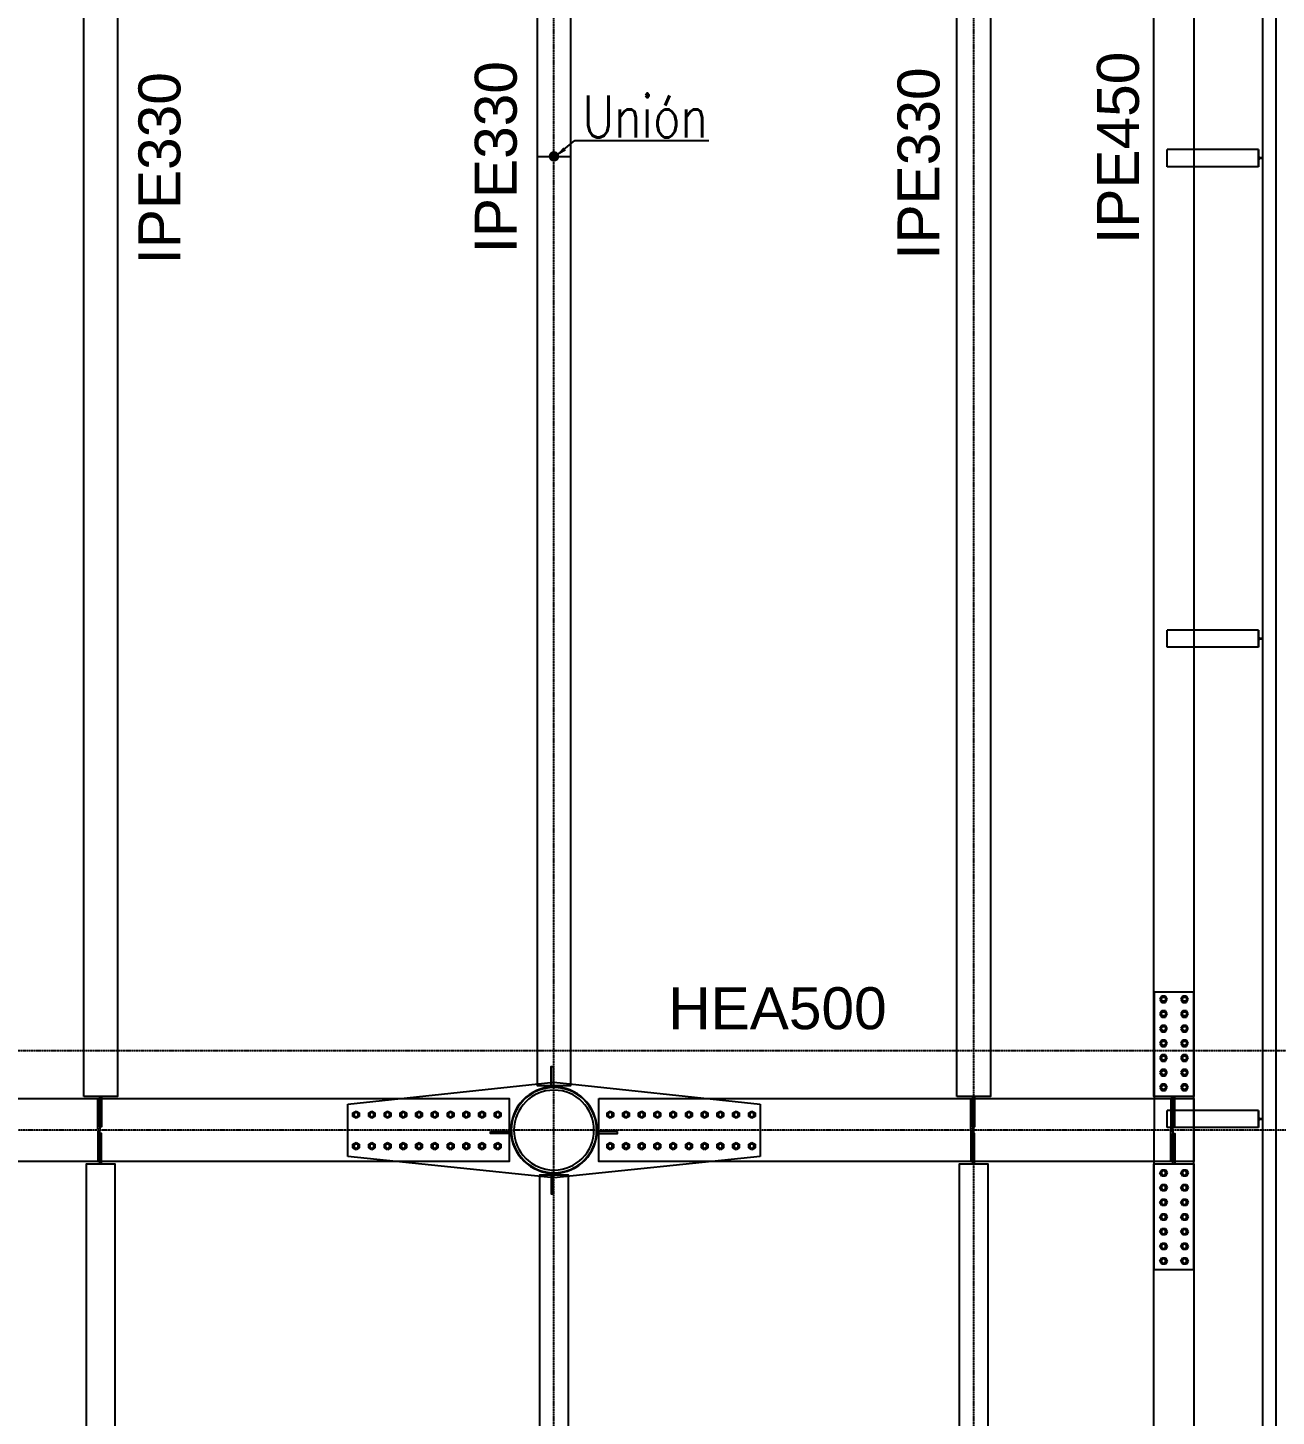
# Model space of a CAD drawing. Header units: millimetres. Extents: x -12345 to 95575, y -11225 to 31862.
# Drawn here: x 80493 to 86442, y 6757 to 13374 of the extents above; entities that cross this region are included whole.
import ezdxf
from ezdxf.enums import TextEntityAlignment as Align

# ---------------------------------------------------------------- set-up
doc = ezdxf.new("R2010")
doc.units = ezdxf.units.MM
doc.header["$LTSCALE"] = 0.95
doc.linetypes.add('DXK_LINE_DOT3', pattern=[5.9187, 2.979, -0.9799, 0.9799, -0.9799])
for name, color, linetype, lineweight in [('0-1', 250, 'Continuous', 5), ('E_COLUMNAS-1', 1, 'Continuous', 25), ('E_TEXTO', 3, 'Continuous', 9), ('E_VIGAS-1', 31, 'Continuous', 25)]:
    doc.layers.add(name, color=color, linetype=linetype, lineweight=lineweight)
for name, color, linetype in [('HCB-EJES', 1, 'Continuous'), ('HCB_PLATINA', 4, 'Continuous'), ('HCB_VIGAS', 4, 'Continuous'), ('UNIÒN', 6, 'Continuous')]:
    doc.layers.add(name, color=color, linetype=linetype)
doc.styles.add('CNI_COTAS', font='romans.shx', dxfattribs={"width": 0.8})
doc.styles.add('VERDANA', font='arial.ttf')
doc.dimstyles.new('UNIÒN', dxfattribs={"dimscale": 0, "dimtxt": 200, "dimasz": 60, "dimexe": 4, "dimexo": 4, "dimgap": 15, "dimtad": 1, "dimdec": 0, "dimzin": 4, "dimdsep": 46, "dimtxsty": 'CNI_COTAS', "dimcen": -0.09, "dimclrd": 6, "dimclrt": 3, "dimadec": 0, "dimazin": 0, "dimtfac": 1, "dimtdec": 0, "dimtmove": 2, "dimatfit": 0, "dimfxl": 0.05, "dimtolj": 1, "dimtzin": 0, "dimarcsym": 0})

# ---------------------------------------------------------------- blocks, each defined once
blk = doc.blocks.new('EST_SFM_VIGA-METALICA-SECCION-C - EST_SFM_VIGA-METALICA-UPN160-1510871-_14_00m_N_E_-NIVEL-4 DOC')
at = {"layer": 'E_VIGAS-1'}
for p, q in [((11.677, 0.0179), (-11.6899, 0.0179)), ((-11.6899, -0.0471), (11.677, -0.0471))]:
    blk.add_line(p, q, dxfattribs=at)
blk = doc.blocks.new('DCTIB_CNI_EST_MOD-1A-FAC_0001_rvt-1-_14_00m_N_E_-NIVEL-4 DOC')
at = {"layer": 'E_VIGAS-1'}
for p, q in [((3.2605, 153.3743), (3.2605, 153.4563)), ((3.6945, 153.4563), (3.2605, 153.4563)), ((3.6945, 153.4563), (3.6945, 153.3743)), ((3.6945, 153.3743), (3.6945, 153.4563)), ((3.6945, 153.4563), (3.6954, 153.4563)), ((3.7005, 153.4128), (3.6952, 153.4128)), ((3.6953, 153.4178), (3.7005, 153.4178)), ((3.6954, 153.4563), (3.6954, 153.4285)), ((3.6954, 153.4021), (3.6954, 153.3743)), ((3.7005, 153.4178), (3.7144, 153.4178)), ((3.7144, 153.4128), (3.7005, 153.4128)), ((3.6945, 153.3743), (3.2605, 153.3743)), ((3.6954, 153.3743), (3.6945, 153.3743)), ((3.2605, 151.0843), (3.2605, 151.1663)), ((3.6945, 151.1663), (3.2605, 151.1663)), ((3.6945, 151.1663), (3.6945, 151.0843)), ((3.6945, 151.0843), (3.6945, 151.1663)), ((3.6945, 151.1663), (3.6954, 151.1663)), ((3.6954, 151.1663), (3.6954, 151.1385)), ((3.6945, 151.0843), (3.2605, 151.0843)), ((3.6954, 151.0843), (3.6945, 151.0843)), ((3.6952, 151.1278), (3.7005, 151.1278)), ((3.7005, 151.1228), (3.6953, 151.1228)), ((3.6954, 151.1121), (3.6954, 151.0843)), ((3.7005, 151.1278), (3.7144, 151.1278)), ((3.7144, 151.1228), (3.7005, 151.1228)), ((3.2605, 148.7944), (3.2605, 148.8764)), ((3.6945, 148.8764), (3.2605, 148.8764)), ((3.6945, 148.8764), (3.6945, 148.7944)), ((3.6945, 148.7944), (3.6945, 148.8764)), ((3.6945, 148.8764), (3.6954, 148.8764)), ((3.6952, 148.8379), (3.7005, 148.8379)), ((3.7005, 148.8329), (3.6953, 148.8329)), ((3.6954, 148.8764), (3.6954, 148.8486)), ((3.7005, 148.8379), (3.7144, 148.8379)), ((3.7144, 148.8329), (3.7005, 148.8329)), ((3.6945, 148.7944), (3.2605, 148.7944)), ((3.6954, 148.7944), (3.6945, 148.7944)), ((3.6954, 148.8222), (3.6954, 148.7944))]:
    blk.add_line(p, q, dxfattribs=at)
for points, knots in [([(3.6954, 153.4285), (3.6954, 153.4276), (3.6955, 153.4259), (3.6957, 153.4235), (3.6962, 153.4214), (3.6969, 153.4194), (3.6983, 153.4181), (3.6997, 153.4178), (3.7005, 153.4178)], [0, 0, 0, 0, 0.142857, 0.285714, 0.428571, 0.571429, 0.785714, 1, 1, 1, 1]), ([(3.7005, 153.4178), (3.6994, 153.4178), (3.6981, 153.4182), (3.6968, 153.4197), (3.6962, 153.4213), (3.6959, 153.4227), (3.6957, 153.4238), (3.6955, 153.4256), (3.6954, 153.4272), (3.6954, 153.4285)], [0, 0, 0, 0, 0.285714, 0.428571, 0.571429, 0.678571, 0.732143, 0.785714, 1, 1, 1, 1]), ([(3.6954, 153.4021), (3.6954, 153.4029), (3.6955, 153.4046), (3.6957, 153.407), (3.6962, 153.4091), (3.6969, 153.4111), (3.6983, 153.4125), (3.6997, 153.4128), (3.7005, 153.4128)], [0, 0, 0, 0, 0.142857, 0.285714, 0.428571, 0.571429, 0.785714, 1, 1, 1, 1]), ([(3.7005, 153.4128), (3.6994, 153.4128), (3.6981, 153.4124), (3.6968, 153.4108), (3.6962, 153.4093), (3.6959, 153.4078), (3.6957, 153.4067), (3.6955, 153.4049), (3.6954, 153.4033), (3.6954, 153.4021)], [0, 0, 0, 0, 0.285714, 0.428571, 0.571429, 0.678571, 0.732143, 0.785714, 1, 1, 1, 1]), ([(3.6954, 151.1385), (3.6954, 151.1377), (3.6955, 151.136), (3.6957, 151.1336), (3.6962, 151.1315), (3.6969, 151.1295), (3.6983, 151.1281), (3.6997, 151.1278), (3.7005, 151.1278)], [0, 0, 0, 0, 0.142857, 0.285714, 0.428571, 0.571429, 0.785714, 1, 1, 1, 1]), ([(3.7005, 151.1278), (3.6994, 151.1278), (3.6981, 151.1282), (3.6968, 151.1298), (3.6962, 151.1313), (3.6959, 151.1328), (3.6957, 151.1339), (3.6955, 151.1357), (3.6954, 151.1373), (3.6954, 151.1385)], [0, 0, 0, 0, 0.285714, 0.428571, 0.571429, 0.678571, 0.732143, 0.785714, 1, 1, 1, 1]), ([(3.6954, 151.1121), (3.6954, 151.113), (3.6955, 151.1147), (3.6957, 151.1171), (3.6962, 151.1192), (3.6969, 151.1212), (3.6983, 151.1225), (3.6997, 151.1228), (3.7005, 151.1228)], [0, 0, 0, 0, 0.142857, 0.285714, 0.428571, 0.571429, 0.785714, 1, 1, 1, 1]), ([(3.7005, 151.1228), (3.6994, 151.1228), (3.6981, 151.1224), (3.6968, 151.1209), (3.6962, 151.1193), (3.6959, 151.1179), (3.6957, 151.1168), (3.6955, 151.115), (3.6954, 151.1134), (3.6954, 151.1121)], [0, 0, 0, 0, 0.285714, 0.428571, 0.571429, 0.678571, 0.732143, 0.785714, 1, 1, 1, 1]), ([(3.6954, 148.8486), (3.6954, 148.8478), (3.6955, 148.8461), (3.6957, 148.8437), (3.6962, 148.8416), (3.6969, 148.8396), (3.6983, 148.8382), (3.6997, 148.8379), (3.7005, 148.8379)], [0, 0, 0, 0, 0.142857, 0.285714, 0.428571, 0.571429, 0.785714, 1, 1, 1, 1]), ([(3.7005, 148.8379), (3.6994, 148.8379), (3.6981, 148.8383), (3.6968, 148.8399), (3.6962, 148.8414), (3.6959, 148.8429), (3.6957, 148.844), (3.6955, 148.8457), (3.6954, 148.8473), (3.6954, 148.8486)], [0, 0, 0, 0, 0.285714, 0.428571, 0.571429, 0.678571, 0.732143, 0.785714, 1, 1, 1, 1]), ([(3.6954, 148.8222), (3.6954, 148.8231), (3.6955, 148.8248), (3.6957, 148.8272), (3.6962, 148.8293), (3.6969, 148.8312), (3.6983, 148.8326), (3.6997, 148.8329), (3.7005, 148.8329)], [0, 0, 0, 0, 0.142857, 0.285714, 0.428571, 0.571429, 0.785714, 1, 1, 1, 1]), ([(3.7005, 148.8329), (3.6994, 148.8329), (3.6981, 148.8325), (3.6968, 148.8309), (3.6962, 148.8294), (3.6959, 148.828), (3.6957, 148.8268), (3.6955, 148.8251), (3.6954, 148.8235), (3.6954, 148.8222)], [0, 0, 0, 0, 0.285714, 0.428571, 0.571429, 0.678571, 0.732143, 0.785714, 1, 1, 1, 1])]:
    blk.add_open_spline(points, degree=3, knots=knots, dxfattribs=at)
at = {"layer": 'E_VIGAS-1', "rotation": 269.9999999999999}
blk.add_blockref('EST_SFM_VIGA-METALICA-SECCION-C - EST_SFM_VIGA-METALICA-UPN160-1510871-_14_00m_N_E_-NIVEL-4 DOC', (3.7616, 153.4061), dxfattribs=at)
blk = doc.blocks.new('EST_SCM_COLUMNA-METALICA-SECCION-CIRCULAR - EST_SCM_COLUMNA-TUBULAR-CIRCULAR_PTEØ_16__e_12_7mm-V12-_14_00m_N_E_-NIVEL-4 DOC')
at = {"layer": 'E_COLUMNAS-1'}
for radius, start, end in [(0.2032, 0, 180), (0.1905, 0, 180), (0.2032, 180, 0), (0.1905, 180, 0)]:
    blk.add_arc((0, 0), radius, start, end, dxfattribs=at)
blk = doc.blocks.new('Bolt-72226993-2797 - 1511')
at = {"color": 253, "linetype": 'Continuous'}
for p, q in [((94765.4, 14384.4), (94780.4, 14393.1)), ((94765.4, 14367.1), (94765.4, 14384.4)), ((94780.4, 14358.4), (94765.4, 14367.1)), ((94780.4, 14393.1), (94795.4, 14384.4)), ((94795.4, 14367.1), (94780.4, 14358.4)), ((94795.4, 14384.4), (94795.4, 14367.1)), ((94840.4, 14384.4), (94855.4, 14393.1)), ((94840.4, 14367.1), (94840.4, 14384.4)), ((94855.4, 14358.4), (94840.4, 14367.1)), ((94855.4, 14393.1), (94870.4, 14384.4)), ((94870.4, 14367.1), (94855.4, 14358.4)), ((94870.4, 14384.4), (94870.4, 14367.1)), ((94915.4, 14384.4), (94930.4, 14393.1)), ((94915.4, 14367.1), (94915.4, 14384.4)), ((94930.4, 14358.4), (94915.4, 14367.1)), ((94930.4, 14393.1), (94945.4, 14384.4)), ((94945.4, 14367.1), (94930.4, 14358.4)), ((94945.4, 14384.4), (94945.4, 14367.1)), ((94990.4, 14384.4), (95005.4, 14393.1)), ((94990.4, 14367.1), (94990.4, 14384.4)), ((95005.4, 14358.4), (94990.4, 14367.1)), ((95005.4, 14393.1), (95020.4, 14384.4)), ((95020.4, 14367.1), (95005.4, 14358.4)), ((95020.4, 14384.4), (95020.4, 14367.1)), ((95065.4, 14384.4), (95080.4, 14393.1)), ((95065.4, 14367.1), (95065.4, 14384.4)), ((95080.4, 14358.4), (95065.4, 14367.1)), ((95080.4, 14393.1), (95095.4, 14384.4)), ((95095.4, 14367.1), (95080.4, 14358.4)), ((95095.4, 14384.4), (95095.4, 14367.1)), ((95140.4, 14384.4), (95155.4, 14393.1)), ((95140.4, 14367.1), (95140.4, 14384.4)), ((95155.4, 14358.4), (95140.4, 14367.1)), ((95155.4, 14393.1), (95170.4, 14384.4)), ((95170.4, 14367.1), (95155.4, 14358.4)), ((95170.4, 14384.4), (95170.4, 14367.1)), ((95215.4, 14384.4), (95230.4, 14393.1)), ((95215.4, 14367.1), (95215.4, 14384.4)), ((95230.4, 14358.4), (95215.4, 14367.1)), ((95230.4, 14393.1), (95245.4, 14384.4)), ((95245.4, 14367.1), (95230.4, 14358.4)), ((95245.4, 14384.4), (95245.4, 14367.1)), ((95290.4, 14384.4), (95305.4, 14393.1)), ((95290.4, 14367.1), (95290.4, 14384.4)), ((95305.4, 14358.4), (95290.4, 14367.1)), ((95305.4, 14393.1), (95320.4, 14384.4)), ((95320.4, 14367.1), (95305.4, 14358.4)), ((95320.4, 14384.4), (95320.4, 14367.1)), ((95365.4, 14384.4), (95380.4, 14393.1)), ((95365.4, 14367.1), (95365.4, 14384.4)), ((95380.4, 14358.5), (95365.4, 14367.1)), ((95380.4, 14393.1), (95395.4, 14384.4)), ((95395.4, 14367.1), (95380.4, 14358.5)), ((95395.4, 14384.4), (95395.4, 14367.1)), ((95440.4, 14384.4), (95455.4, 14393.1)), ((95440.4, 14367.1), (95440.4, 14384.4)), ((95455.4, 14358.5), (95440.4, 14367.1)), ((95455.4, 14393.1), (95470.4, 14384.4)), ((95470.4, 14367.1), (95455.4, 14358.5)), ((95470.4, 14384.4), (95470.4, 14367.1)), ((94765.4, 14234.4), (94780.4, 14243.1)), ((94765.4, 14217.1), (94765.4, 14234.4)), ((94780.4, 14243.1), (94795.4, 14234.4)), ((94795.4, 14234.4), (94795.4, 14217.1)), ((94840.4, 14234.4), (94855.4, 14243.1)), ((94840.4, 14217.1), (94840.4, 14234.4)), ((94855.4, 14243.1), (94870.4, 14234.4)), ((94870.4, 14234.4), (94870.4, 14217.1)), ((94915.4, 14234.4), (94930.4, 14243.1)), ((94915.4, 14217.1), (94915.4, 14234.4)), ((94930.4, 14243.1), (94945.4, 14234.4)), ((94945.4, 14234.4), (94945.4, 14217.1)), ((94990.4, 14234.4), (95005.4, 14243.1)), ((94990.4, 14217.1), (94990.4, 14234.4)), ((95005.4, 14243.1), (95020.4, 14234.4)), ((95020.4, 14234.4), (95020.4, 14217.1)), ((95065.4, 14234.4), (95080.4, 14243.1)), ((95065.4, 14217.1), (95065.4, 14234.4)), ((95080.4, 14243.1), (95095.4, 14234.4)), ((95095.4, 14234.4), (95095.4, 14217.1)), ((95140.4, 14234.4), (95155.4, 14243.1)), ((95140.4, 14217.1), (95140.4, 14234.4)), ((95155.4, 14243.1), (95170.4, 14234.4)), ((95170.4, 14234.4), (95170.4, 14217.1)), ((95215.4, 14234.4), (95230.4, 14243.1)), ((95215.4, 14217.1), (95215.4, 14234.4)), ((95230.4, 14243.1), (95245.4, 14234.4)), ((95245.4, 14234.4), (95245.4, 14217.1)), ((95290.4, 14234.4), (95305.4, 14243.1)), ((95290.4, 14217.1), (95290.4, 14234.4)), ((95305.4, 14243.1), (95320.4, 14234.4)), ((95320.4, 14234.4), (95320.4, 14217.1)), ((95365.4, 14234.4), (95380.4, 14243.1)), ((95365.4, 14217.1), (95365.4, 14234.4)), ((95380.4, 14243.1), (95395.4, 14234.4)), ((95395.4, 14234.4), (95395.4, 14217.1)), ((95440.4, 14234.4), (95455.4, 14243.1)), ((95440.4, 14217.1), (95440.4, 14234.4)), ((95455.4, 14243.1), (95470.4, 14234.4)), ((95470.4, 14234.4), (95470.4, 14217.1)), ((94780.4, 14208.4), (94765.4, 14217.1)), ((94795.4, 14217.1), (94780.4, 14208.4)), ((94855.4, 14208.4), (94840.4, 14217.1)), ((94870.4, 14217.1), (94855.4, 14208.4)), ((94930.4, 14208.4), (94915.4, 14217.1)), ((94945.4, 14217.1), (94930.4, 14208.4)), ((95005.4, 14208.4), (94990.4, 14217.1)), ((95020.4, 14217.1), (95005.4, 14208.4)), ((95080.4, 14208.4), (95065.4, 14217.1)), ((95095.4, 14217.1), (95080.4, 14208.4)), ((95155.4, 14208.4), (95140.4, 14217.1)), ((95170.4, 14217.1), (95155.4, 14208.4)), ((95230.4, 14208.4), (95215.4, 14217.1)), ((95245.4, 14217.1), (95230.4, 14208.4)), ((95305.4, 14208.4), (95290.4, 14217.1)), ((95320.4, 14217.1), (95305.4, 14208.4)), ((95380.4, 14208.5), (95365.4, 14217.1)), ((95395.4, 14217.1), (95380.4, 14208.5)), ((95455.4, 14208.5), (95440.4, 14217.1)), ((95470.4, 14217.1), (95455.4, 14208.5))]:
    blk.add_line(p, q, dxfattribs=at)
for centre, radius, start, end in [((94780.4, 14375.7), 11.5, 18.00408, 198.00408), ((94780.4, 14375.7), 11.5, 198.00408, 18.00408), ((94780.4, 14375.7), 10, 90.00408, 270.00408), ((94780.4, 14375.7), 10, 270.00408, 90.00408), ((94855.4, 14375.7), 11.5, 18.00408, 198.00408), ((94855.4, 14375.7), 11.5, 198.00408, 18.00408), ((94855.4, 14375.7), 10, 90.00408, 270.00408), ((94855.4, 14375.7), 10, 270.00408, 90.00408), ((94930.4, 14375.7), 11.5, 18.00408, 198.00408), ((94930.4, 14375.7), 11.5, 198.00408, 18.00408), ((94930.4, 14375.7), 10, 90.00408, 270.00408), ((94930.4, 14375.7), 10, 270.00408, 90.00408), ((95005.4, 14375.7), 11.5, 18.00408, 198.00408), ((95005.4, 14375.7), 11.5, 198.00408, 18.00408), ((95005.4, 14375.7), 10, 90.00408, 270.00408), ((95005.4, 14375.7), 10, 270.00408, 90.00408), ((95080.4, 14375.8), 11.5, 18.00408, 198.00408), ((95080.4, 14375.8), 11.5, 198.00408, 18.00408), ((95080.4, 14375.8), 10, 90.00408, 270.00408), ((95080.4, 14375.8), 10, 270.00408, 90.00408), ((95155.4, 14375.8), 11.5, 18.00408, 198.00408), ((95155.4, 14375.8), 11.5, 198.00408, 18.00408), ((95155.4, 14375.8), 10, 90.00408, 270.00408), ((95155.4, 14375.8), 10, 270.00408, 90.00408), ((95230.4, 14375.8), 11.5, 18.00408, 198.00408), ((95230.4, 14375.8), 11.5, 198.00408, 18.00408), ((95230.4, 14375.8), 10, 90.00408, 270.00408), ((95230.4, 14375.8), 10, 270.00408, 90.00408), ((95305.4, 14375.8), 11.5, 18.00408, 198.00408), ((95305.4, 14375.8), 11.5, 198.00408, 18.00408), ((95305.4, 14375.8), 10, 90.00408, 270.00408), ((95305.4, 14375.8), 10, 270.00408, 90.00408), ((95380.4, 14375.8), 11.5, 18.00408, 198.00408), ((95380.4, 14375.8), 11.5, 198.00408, 18.00408), ((95380.4, 14375.8), 10, 90.00408, 270.00408), ((95380.4, 14375.8), 10, 270.00408, 90.00408), ((95455.4, 14375.8), 11.5, 18.00408, 198.00408), ((95455.4, 14375.8), 11.5, 198.00408, 18.00408), ((95455.4, 14375.8), 10, 90.00408, 270.00408), ((95455.4, 14375.8), 10, 270.00408, 90.00408), ((94780.4, 14225.7), 11.5, 18.00408, 198.00408), ((94780.4, 14225.7), 11.5, 198.00408, 18.00408), ((94780.4, 14225.7), 10, 90.00408, 270.00408), ((94780.4, 14225.7), 10, 270.00408, 90.00408), ((94855.4, 14225.7), 11.5, 18.00408, 198.00408), ((94855.4, 14225.7), 11.5, 198.00408, 18.00408), ((94855.4, 14225.7), 10, 90.00408, 270.00408), ((94855.4, 14225.7), 10, 270.00408, 90.00408), ((94930.4, 14225.7), 11.5, 18.00408, 198.00408), ((94930.4, 14225.7), 11.5, 198.00408, 18.00408), ((94930.4, 14225.7), 10, 90.00408, 270.00408), ((94930.4, 14225.7), 10, 270.00408, 90.00408), ((95005.4, 14225.7), 11.5, 18.00408, 198.00408), ((95005.4, 14225.7), 11.5, 198.00408, 18.00408), ((95005.4, 14225.7), 10, 90.00408, 270.00408), ((95005.4, 14225.7), 10, 270.00408, 90.00408), ((95080.4, 14225.8), 11.5, 18.00408, 198.00408), ((95080.4, 14225.8), 11.5, 198.00408, 18.00408), ((95080.4, 14225.8), 10, 90.00408, 270.00408), ((95080.4, 14225.8), 10, 270.00408, 90.00408), ((95155.4, 14225.8), 11.5, 18.00408, 198.00408), ((95155.4, 14225.8), 11.5, 198.00408, 18.00408), ((95155.4, 14225.8), 10, 90.00408, 270.00408), ((95155.4, 14225.8), 10, 270.00408, 90.00408), ((95230.4, 14225.8), 11.5, 18.00408, 198.00408), ((95230.4, 14225.8), 11.5, 198.00408, 18.00408), ((95230.4, 14225.8), 10, 90.00408, 270.00408), ((95230.4, 14225.8), 10, 270.00408, 90.00408), ((95305.4, 14225.8), 11.5, 18.00408, 198.00408), ((95305.4, 14225.8), 11.5, 198.00408, 18.00408), ((95305.4, 14225.8), 10, 90.00408, 270.00408), ((95305.4, 14225.8), 10, 270.00408, 90.00408), ((95380.4, 14225.8), 11.5, 18.00408, 198.00408), ((95380.4, 14225.8), 11.5, 198.00408, 18.00408), ((95380.4, 14225.8), 10, 90.00408, 270.00408), ((95380.4, 14225.8), 10, 270.00408, 90.00408), ((95455.4, 14225.8), 11.5, 18.00408, 198.00408), ((95455.4, 14225.8), 11.5, 198.00408, 18.00408), ((95455.4, 14225.8), 10, 90.00408, 270.00408), ((95455.4, 14225.8), 10, 270.00408, 90.00408)]:
    blk.add_arc(centre, radius, start, end, dxfattribs=at)
blk = doc.blocks.new('Bolt-72226993-2796 - 1511')
at = {"color": 253, "linetype": 'Continuous'}
for p, q in [((95976.3, 14384.4), (95991.3, 14393.1)), ((95976.3, 14367.1), (95976.3, 14384.4)), ((95991.3, 14358.5), (95976.3, 14367.1)), ((95991.3, 14393.1), (96006.3, 14384.4)), ((96006.3, 14367.1), (95991.3, 14358.5)), ((96006.3, 14384.4), (96006.3, 14367.1)), ((96051.3, 14384.4), (96066.3, 14393.1)), ((96051.3, 14367.1), (96051.3, 14384.4)), ((96066.3, 14358.5), (96051.3, 14367.1)), ((96066.3, 14393.1), (96081.3, 14384.4)), ((96081.3, 14367.1), (96066.3, 14358.5)), ((96081.3, 14384.4), (96081.3, 14367.1)), ((96126.3, 14384.4), (96141.3, 14393.1)), ((96126.3, 14367.1), (96126.3, 14384.4)), ((96141.3, 14358.5), (96126.3, 14367.1)), ((96141.3, 14393.1), (96156.3, 14384.4)), ((96156.3, 14367.1), (96141.3, 14358.5)), ((96156.3, 14384.4), (96156.3, 14367.1)), ((96201.3, 14384.4), (96216.3, 14393.1)), ((96201.3, 14367.1), (96201.3, 14384.4)), ((96216.3, 14358.5), (96201.3, 14367.1)), ((96216.3, 14393.1), (96231.3, 14384.4)), ((96231.3, 14367.1), (96216.3, 14358.5)), ((96231.3, 14384.4), (96231.3, 14367.1)), ((96276.3, 14384.4), (96291.3, 14393.1)), ((96276.3, 14367.1), (96276.3, 14384.4)), ((96291.3, 14358.5), (96276.3, 14367.1)), ((96291.3, 14393.1), (96306.3, 14384.4)), ((96306.3, 14367.1), (96291.3, 14358.5)), ((96306.3, 14384.4), (96306.3, 14367.1)), ((96351.3, 14384.4), (96366.3, 14393.1)), ((96351.3, 14367.1), (96351.3, 14384.4)), ((96366.3, 14358.5), (96351.3, 14367.1)), ((96366.3, 14393.1), (96381.3, 14384.4)), ((96381.3, 14367.1), (96366.3, 14358.5)), ((96381.3, 14384.4), (96381.3, 14367.1)), ((96426.3, 14384.4), (96441.3, 14393.1)), ((96426.3, 14367.1), (96426.3, 14384.4)), ((96441.3, 14358.5), (96426.3, 14367.1)), ((96441.3, 14393.1), (96456.3, 14384.4)), ((96456.3, 14367.1), (96441.3, 14358.5)), ((96456.3, 14384.4), (96456.3, 14367.1)), ((96501.3, 14384.4), (96516.3, 14393.1)), ((96501.3, 14367.1), (96501.3, 14384.4)), ((96516.3, 14358.5), (96501.3, 14367.1)), ((96516.3, 14393.1), (96531.3, 14384.4)), ((96531.3, 14367.1), (96516.3, 14358.5)), ((96531.3, 14384.4), (96531.3, 14367.1)), ((96576.3, 14384.4), (96591.3, 14393.1)), ((96576.3, 14367.1), (96576.3, 14384.4)), ((96591.3, 14358.5), (96576.3, 14367.1)), ((96591.3, 14393.1), (96606.3, 14384.4)), ((96606.3, 14367.1), (96591.3, 14358.5)), ((96606.3, 14384.4), (96606.3, 14367.1)), ((96651.3, 14384.4), (96666.3, 14393.1)), ((96651.3, 14367.1), (96651.3, 14384.4)), ((96666.3, 14358.5), (96651.3, 14367.1)), ((96666.3, 14393.1), (96681.3, 14384.4)), ((96681.3, 14367.1), (96666.3, 14358.5)), ((96681.3, 14384.4), (96681.3, 14367.1)), ((95976.3, 14234.4), (95991.3, 14243.1)), ((95976.3, 14217.1), (95976.3, 14234.4)), ((95991.3, 14243.1), (96006.3, 14234.4)), ((96006.3, 14234.4), (96006.3, 14217.1)), ((96051.3, 14234.4), (96066.3, 14243.1)), ((96051.3, 14217.1), (96051.3, 14234.4)), ((96066.3, 14243.1), (96081.3, 14234.4)), ((96081.3, 14234.4), (96081.3, 14217.1)), ((96126.3, 14234.4), (96141.3, 14243.1)), ((96126.3, 14217.1), (96126.3, 14234.4)), ((96141.3, 14243.1), (96156.3, 14234.4)), ((96156.3, 14234.4), (96156.3, 14217.1)), ((96201.3, 14234.4), (96216.3, 14243.1)), ((96201.3, 14217.1), (96201.3, 14234.4)), ((96216.3, 14243.1), (96231.3, 14234.4)), ((96231.3, 14234.4), (96231.3, 14217.1)), ((96276.3, 14234.4), (96291.3, 14243.1)), ((96276.3, 14217.1), (96276.3, 14234.4)), ((96291.3, 14243.1), (96306.3, 14234.4)), ((96306.3, 14234.4), (96306.3, 14217.1)), ((96351.3, 14234.4), (96366.3, 14243.1)), ((96351.3, 14217.1), (96351.3, 14234.4)), ((96366.3, 14243.1), (96381.3, 14234.4)), ((96381.3, 14234.4), (96381.3, 14217.1)), ((96426.3, 14234.4), (96441.3, 14243.1)), ((96426.3, 14217.1), (96426.3, 14234.4)), ((96441.3, 14243.1), (96456.3, 14234.4)), ((96456.3, 14234.4), (96456.3, 14217.1)), ((96501.3, 14234.4), (96516.3, 14243.1)), ((96501.3, 14217.1), (96501.3, 14234.4)), ((96516.3, 14243.1), (96531.3, 14234.4)), ((96531.3, 14234.4), (96531.3, 14217.1)), ((96576.3, 14234.4), (96591.3, 14243.1)), ((96576.3, 14217.1), (96576.3, 14234.4)), ((96591.3, 14243.1), (96606.3, 14234.4)), ((96606.3, 14234.4), (96606.3, 14217.1)), ((96651.3, 14234.4), (96666.3, 14243.1)), ((96651.3, 14217.1), (96651.3, 14234.4)), ((96666.3, 14243.1), (96681.3, 14234.4)), ((96681.3, 14234.4), (96681.3, 14217.1)), ((95991.3, 14208.5), (95976.3, 14217.1)), ((96006.3, 14217.1), (95991.3, 14208.5)), ((96066.3, 14208.5), (96051.3, 14217.1)), ((96081.3, 14217.1), (96066.3, 14208.5)), ((96141.3, 14208.5), (96126.3, 14217.1)), ((96156.3, 14217.1), (96141.3, 14208.5)), ((96216.3, 14208.5), (96201.3, 14217.1)), ((96231.3, 14217.1), (96216.3, 14208.5)), ((96291.3, 14208.5), (96276.3, 14217.1)), ((96306.3, 14217.1), (96291.3, 14208.5)), ((96366.3, 14208.5), (96351.3, 14217.1)), ((96381.3, 14217.1), (96366.3, 14208.5)), ((96441.3, 14208.5), (96426.3, 14217.1)), ((96456.3, 14217.1), (96441.3, 14208.5)), ((96516.3, 14208.5), (96501.3, 14217.1)), ((96531.3, 14217.1), (96516.3, 14208.5)), ((96591.3, 14208.5), (96576.3, 14217.1)), ((96606.3, 14217.1), (96591.3, 14208.5)), ((96666.3, 14208.5), (96651.3, 14217.1)), ((96681.3, 14217.1), (96666.3, 14208.5))]:
    blk.add_line(p, q, dxfattribs=at)
for centre, radius, start, end in [((95991.3, 14375.8), 11.5, 18, 198), ((95991.3, 14375.8), 11.5, 198, 18), ((95991.3, 14375.8), 10, 90, 270), ((95991.3, 14375.8), 10, 270, 90), ((96066.3, 14375.8), 11.5, 18, 198), ((96066.3, 14375.8), 11.5, 198, 18), ((96066.3, 14375.8), 10, 90, 270), ((96066.3, 14375.8), 10, 270, 90), ((96141.3, 14375.8), 11.5, 18, 198), ((96141.3, 14375.8), 11.5, 198, 18), ((96141.3, 14375.8), 10, 90, 270), ((96141.3, 14375.8), 10, 270, 90), ((96216.3, 14375.8), 11.5, 18, 198), ((96216.3, 14375.8), 11.5, 198, 18), ((96216.3, 14375.8), 10, 90, 270), ((96216.3, 14375.8), 10, 270, 90), ((96291.3, 14375.8), 11.5, 18, 198), ((96291.3, 14375.8), 11.5, 198, 18), ((96291.3, 14375.8), 10, 90, 270), ((96291.3, 14375.8), 10, 270, 90), ((96366.3, 14375.8), 11.5, 18, 198), ((96366.3, 14375.8), 11.5, 198, 18), ((96366.3, 14375.8), 10, 90, 270), ((96366.3, 14375.8), 10, 270, 90), ((96441.3, 14375.8), 11.5, 18, 198), ((96441.3, 14375.8), 11.5, 198, 18), ((96441.3, 14375.8), 10, 90, 270), ((96441.3, 14375.8), 10, 270, 90), ((96516.3, 14375.8), 11.5, 18, 198), ((96516.3, 14375.8), 11.5, 198, 18), ((96516.3, 14375.8), 10, 90, 270), ((96516.3, 14375.8), 10, 270, 90), ((96591.3, 14375.8), 11.5, 18, 198), ((96591.3, 14375.8), 11.5, 198, 18), ((96591.3, 14375.8), 10, 90, 270), ((96591.3, 14375.8), 10, 270, 90), ((96666.3, 14375.8), 11.5, 18, 198), ((96666.3, 14375.8), 11.5, 198, 18), ((96666.3, 14375.8), 10, 90, 270), ((96666.3, 14375.8), 10, 270, 90), ((95991.3, 14225.8), 11.5, 18, 198), ((95991.3, 14225.8), 11.5, 198, 18), ((95991.3, 14225.8), 10, 90, 270), ((95991.3, 14225.8), 10, 270, 90), ((96066.3, 14225.8), 11.5, 18, 198), ((96066.3, 14225.8), 11.5, 198, 18), ((96066.3, 14225.8), 10, 90, 270), ((96066.3, 14225.8), 10, 270, 90), ((96141.3, 14225.8), 11.5, 18, 198), ((96141.3, 14225.8), 11.5, 198, 18), ((96141.3, 14225.8), 10, 90, 270), ((96141.3, 14225.8), 10, 270, 90), ((96216.3, 14225.8), 11.5, 18, 198), ((96216.3, 14225.8), 11.5, 198, 18), ((96216.3, 14225.8), 10, 90, 270), ((96216.3, 14225.8), 10, 270, 90), ((96291.3, 14225.8), 11.5, 18, 198), ((96291.3, 14225.8), 11.5, 198, 18), ((96291.3, 14225.8), 10, 90, 270), ((96291.3, 14225.8), 10, 270, 90), ((96366.3, 14225.8), 11.5, 18, 198), ((96366.3, 14225.8), 11.5, 198, 18), ((96366.3, 14225.8), 10, 90, 270), ((96366.3, 14225.8), 10, 270, 90), ((96441.3, 14225.8), 11.5, 18, 198), ((96441.3, 14225.8), 11.5, 198, 18), ((96441.3, 14225.8), 10, 90, 270), ((96441.3, 14225.8), 10, 270, 90), ((96516.3, 14225.8), 11.5, 18, 198), ((96516.3, 14225.8), 11.5, 198, 18), ((96516.3, 14225.8), 10, 90, 270), ((96516.3, 14225.8), 10, 270, 90), ((96591.3, 14225.8), 11.5, 18, 198), ((96591.3, 14225.8), 11.5, 198, 18), ((96591.3, 14225.8), 10, 90, 270), ((96591.3, 14225.8), 10, 270, 90), ((96666.3, 14225.8), 11.5, 18, 198), ((96666.3, 14225.8), 11.5, 198, 18), ((96666.3, 14225.8), 10, 90, 270), ((96666.3, 14225.8), 10, 270, 90)]:
    blk.add_arc(centre, radius, start, end, dxfattribs=at)
blk = doc.blocks.new('Part-72226993-2798 - 1511')
at = {"color": 253}
for p, q in [((94740.4, 14425.8), (95723.1, 14530)), ((95723.1, 14530), (96706.3, 14426.1)), ((94740.4, 14175.8), (94740.4, 14425.8)), ((96706.3, 14426.1), (96706.3, 14176.1)), ((95723.3, 14074), (94740.4, 14175.8)), ((96706.3, 14176.1), (95723.3, 14074))]:
    blk.add_line(p, q, dxfattribs=at)
for start, end in [(80, 260), (260, 80)]:
    blk.add_arc((95723.3, 14302), 206, start, end, dxfattribs=at)
blk = doc.blocks.new('Bolt-72226993-2787 - 1511')
at = {"color": 253, "linetype": 'Continuous'}
for p, q in [((98609.6, 23360.2), (98618.2, 23375.2)), ((98618.2, 23375.2), (98635.5, 23375.2)), ((98635.5, 23375.2), (98644.2, 23360.2)), ((98709.6, 23360.2), (98718.2, 23375.2)), ((98718.2, 23375.2), (98735.5, 23375.2)), ((98735.5, 23375.2), (98744.2, 23360.2)), ((98618.2, 23345.2), (98609.6, 23360.2)), ((98609.6, 23290.2), (98618.2, 23305.2)), ((98635.5, 23345.2), (98618.2, 23345.2)), ((98618.2, 23305.2), (98635.5, 23305.2)), ((98644.2, 23360.2), (98635.5, 23345.2)), ((98635.5, 23305.2), (98644.2, 23290.2)), ((98718.2, 23345.2), (98709.6, 23360.2)), ((98709.6, 23290.2), (98718.2, 23305.2)), ((98735.5, 23345.2), (98718.2, 23345.2)), ((98718.2, 23305.2), (98735.5, 23305.2)), ((98744.2, 23360.2), (98735.5, 23345.2)), ((98735.5, 23305.2), (98744.2, 23290.2)), ((98618.2, 23275.2), (98609.6, 23290.2)), ((98609.6, 23220.2), (98618.2, 23235.2)), ((98635.5, 23275.2), (98618.2, 23275.2)), ((98618.2, 23235.2), (98635.5, 23235.2)), ((98644.2, 23290.2), (98635.5, 23275.2)), ((98635.5, 23235.2), (98644.2, 23220.2)), ((98718.2, 23275.2), (98709.6, 23290.2)), ((98709.6, 23220.2), (98718.2, 23235.2)), ((98735.5, 23275.2), (98718.2, 23275.2)), ((98718.2, 23235.2), (98735.5, 23235.2)), ((98744.2, 23290.2), (98735.5, 23275.2)), ((98735.5, 23235.2), (98744.2, 23220.2)), ((98618.2, 23205.2), (98609.6, 23220.2)), ((98609.6, 23150.2), (98618.2, 23165.2)), ((98635.5, 23205.2), (98618.2, 23205.2)), ((98618.2, 23165.2), (98635.5, 23165.2)), ((98644.2, 23220.2), (98635.5, 23205.2)), ((98635.5, 23165.2), (98644.2, 23150.2)), ((98718.2, 23205.2), (98709.6, 23220.2)), ((98709.6, 23150.2), (98718.2, 23165.2)), ((98735.5, 23205.2), (98718.2, 23205.2)), ((98718.2, 23165.2), (98735.5, 23165.2)), ((98744.2, 23220.2), (98735.5, 23205.2)), ((98735.5, 23165.2), (98744.2, 23150.2)), ((98618.2, 23135.2), (98609.6, 23150.2)), ((98635.5, 23135.2), (98618.2, 23135.2)), ((98644.2, 23150.2), (98635.5, 23135.2)), ((98718.2, 23135.2), (98709.6, 23150.2)), ((98735.5, 23135.2), (98718.2, 23135.2)), ((98744.2, 23150.2), (98735.5, 23135.2)), ((98609.6, 23080.2), (98618.2, 23095.2)), ((98618.2, 23065.2), (98609.6, 23080.2)), ((98618.2, 23095.2), (98635.5, 23095.2)), ((98635.5, 23065.2), (98618.2, 23065.2)), ((98635.5, 23095.2), (98644.2, 23080.2)), ((98644.2, 23080.2), (98635.5, 23065.2)), ((98709.6, 23080.2), (98718.2, 23095.2)), ((98718.2, 23065.2), (98709.6, 23080.2)), ((98718.2, 23095.2), (98735.5, 23095.2)), ((98735.5, 23065.2), (98718.2, 23065.2)), ((98735.5, 23095.2), (98744.2, 23080.2)), ((98744.2, 23080.2), (98735.5, 23065.2)), ((98609.6, 23010.2), (98618.2, 23025.2)), ((98618.2, 22995.2), (98609.6, 23010.2)), ((98618.2, 23025.2), (98635.5, 23025.2)), ((98635.5, 22995.2), (98618.2, 22995.2)), ((98635.5, 23025.2), (98644.2, 23010.2)), ((98644.2, 23010.2), (98635.5, 22995.2)), ((98709.6, 23010.2), (98718.2, 23025.2)), ((98718.2, 22995.2), (98709.6, 23010.2)), ((98718.2, 23025.2), (98735.5, 23025.2)), ((98735.5, 22995.2), (98718.2, 22995.2)), ((98735.5, 23025.2), (98744.2, 23010.2)), ((98744.2, 23010.2), (98735.5, 22995.2)), ((98609.6, 22940.2), (98618.2, 22955.2)), ((98618.2, 22925.2), (98609.6, 22940.2)), ((98618.2, 22955.2), (98635.5, 22955.2)), ((98635.5, 22925.2), (98618.2, 22925.2)), ((98635.5, 22955.2), (98644.2, 22940.2)), ((98644.2, 22940.2), (98635.5, 22925.2)), ((98709.6, 22940.2), (98718.2, 22955.2)), ((98718.2, 22925.2), (98709.6, 22940.2)), ((98718.2, 22955.2), (98735.5, 22955.2)), ((98735.5, 22925.2), (98718.2, 22925.2)), ((98735.5, 22955.2), (98744.2, 22940.2)), ((98744.2, 22940.2), (98735.5, 22925.2))]:
    blk.add_line(p, q, dxfattribs=at)
for centre, radius, start, end in [((98626.9, 23360.2), 11, 108, 288), ((98626.9, 23360.2), 10, 0, 180), ((98626.9, 23360.2), 11, 288, 108), ((98726.9, 23360.2), 11, 108, 288), ((98726.9, 23360.2), 10, 0, 180), ((98726.9, 23360.2), 11, 288, 108), ((98626.9, 23290.2), 11, 108, 288), ((98626.9, 23360.2), 10, 180, 0), ((98626.9, 23290.2), 10, 0, 180), ((98626.9, 23290.2), 11, 288, 108), ((98726.9, 23290.2), 11, 108, 288), ((98726.9, 23360.2), 10, 180, 0), ((98726.9, 23290.2), 10, 0, 180), ((98726.9, 23290.2), 11, 288, 108), ((98626.9, 23220.2), 11, 108, 288), ((98626.9, 23290.2), 10, 180, 0), ((98626.9, 23220.2), 10, 0, 180), ((98626.9, 23220.2), 11, 288, 108), ((98726.9, 23220.2), 11, 108, 288), ((98726.9, 23290.2), 10, 180, 0), ((98726.9, 23220.2), 10, 0, 180), ((98726.9, 23220.2), 11, 288, 108), ((98626.9, 23220.2), 10, 180, 0), ((98726.9, 23220.2), 10, 180, 0), ((98626.9, 23150.2), 11, 108, 288), ((98626.9, 23150.2), 10, 0, 180), ((98626.9, 23150.2), 10, 180, 0), ((98626.9, 23150.2), 11, 288, 108), ((98726.9, 23150.2), 11, 108, 288), ((98726.9, 23150.2), 10, 0, 180), ((98726.9, 23150.2), 10, 180, 0), ((98726.9, 23150.2), 11, 288, 108), ((98626.9, 23080.2), 11, 108, 288), ((98626.9, 23080.2), 10, 0, 180), ((98626.9, 23080.2), 10, 180, 0), ((98626.9, 23080.2), 11, 288, 108), ((98726.9, 23080.2), 11, 108, 288), ((98726.9, 23080.2), 10, 0, 180), ((98726.9, 23080.2), 10, 180, 0), ((98726.9, 23080.2), 11, 288, 108), ((98626.9, 23010.2), 11, 108, 288), ((98626.9, 23010.2), 10, 0, 180), ((98626.9, 23010.2), 10, 180, 0), ((98626.9, 23010.2), 11, 288, 108), ((98726.9, 23010.2), 11, 108, 288), ((98726.9, 23010.2), 10, 0, 180), ((98726.9, 23010.2), 10, 180, 0), ((98726.9, 23010.2), 11, 288, 108), ((98626.9, 22940.2), 11, 108, 288), ((98626.9, 22940.2), 10, 0, 180), ((98626.9, 22940.2), 10, 180, 0), ((98626.9, 22940.2), 11, 288, 108), ((98726.9, 22940.2), 11, 108, 288), ((98726.9, 22940.2), 10, 0, 180), ((98726.9, 22940.2), 10, 180, 0), ((98726.9, 22940.2), 11, 288, 108)]:
    blk.add_arc(centre, radius, start, end, dxfattribs=at)
blk = doc.blocks.new('Part-72226993-3946 - 1511')
at = {"color": 253}
for p, q in [((98582, 24221.3), (98580.7, 22900.4)), ((98770.7, 24221.5), (98582, 24221.3)), ((98770.7, 22900.2), (98770.7, 24221.5)), ((98580.7, 22900.4), (98770.7, 22900.2))]:
    blk.add_line(p, q, dxfattribs=at)

msp = doc.modelspace()

# ---------------------------------------------------------------- linework, layer by layer
at = {"layer": 'HCB-EJES', "linetype": 'DXK_LINE_DOT3'}
for p, q in [((83000, -3906.8), (83000, 29407)), ((85000, -3906.8), (85000, 29407)), ((-10844.5, 8500), (94075, 8500))]:
    msp.add_line(p, q, dxfattribs=at)
msp.add_lwpolyline([(90118.8, 7201), (89199.8, 8120), (70546.8, 8120)], dxfattribs=at)
at = {"layer": 'HCB_PLATINA'}
for points in [[(85948.9, 8136), (85958.3, 8136), (85958.3, 8280.2), (85948.9, 8280.2)], [(85938.9, 8126), (85948.9, 8126), (85948.9, 8270.2), (85938.9, 8270.2)], [(85938.9, 8114.5), (85948.9, 8114.5), (85948.9, 7970.2), (85938.9, 7970.2)], [(85948.9, 8104.5), (85958.3, 8104.5), (85958.3, 7960.2), (85948.9, 7960.2)]]:
    msp.add_lwpolyline(points, close=True, dxfattribs=at)
at = {"layer": 'HCB_VIGAS'}
for points in [[(80760, 8280.2), (80760, 17220.2), (80920, 17220.2), (80920, 8280.2)], [(84920, 8280.2), (84920, 17220.2), (85080, 17220.2), (85080, 8280.2)], [(82920, 17167), (82920, 8333.4), (83080, 8333.4), (83080, 17167)], [(82996.3, 8423.2), (82996.3, 8323.2), (82986.3, 8323.2), (82986.3, 8423.2)], [(80836.5, 8280.2), (80843.6, 8280.2), (80843.6, 8136.2), (80836.5, 8136.2)], [(84996.5, 8280.2), (85003.5, 8280.2), (85003.5, 8136.2), (84996.5, 8136.2)], [(80826.5, 8270.2), (80836.5, 8270.2), (80836.5, 8126.2), (80826.5, 8126.2)], [(83213.2, 8270.2), (86048.6, 8270.2), (86048.6, 7970.2), (83213.2, 7970.2)], [(84986.5, 8270.2), (84996.5, 8270.2), (84996.5, 8126.2), (84986.5, 8126.2)], [(80826.5, 7970.2), (80836.5, 7970.2), (80836.5, 8114.2), (80826.5, 8114.2)], [(80836.5, 7960.2), (80843.6, 7960.2), (80843.6, 8104.2), (80836.5, 8104.2)], [(82696.9, 8114), (82796.9, 8114), (82796.9, 8104), (82696.9, 8104)], [(83303.1, 8114), (83203.1, 8114), (83203.1, 8104), (83303.1, 8104)], [(84986.5, 7970.2), (84996.5, 7970.2), (84996.5, 8114.2), (84986.5, 8114.2)], [(84996.5, 7960.2), (85003.5, 7960.2), (85003.5, 8104.2), (84996.5, 8104.2)], [(80772.5, 1763.4), (80772.5, 7960.2), (80907.5, 7960.2), (80907.5, 1763.4)], [(84932.5, 1738.3), (84932.7, 7960.2), (85067.7, 7960.2), (85067.5, 1738.3)], [(82932.5, 1763.4), (82932.5, 7907), (83067.5, 7907), (83067.5, 1763.4)], [(82996.3, 7816.8), (82996.3, 7916.8), (82986.3, 7916.8), (82986.2, 7816.8)]]:
    msp.add_lwpolyline(points, close=True, dxfattribs=at)
for points in [[(86048.6, 8280.2), (85858.6, 8280.2), (85858.6, 17220.2), (86048.6, 17220.2), (86048.6, 8280.2)], [(73513.2, 8270.2), (82786.8, 8270.2), (82786.8, 7970.2), (73513.2, 7970.2), (73513.2, 8270.2)], [(86048.6, 1763.4), (85858.6, 1763.4), (85858.6, 7960.2), (86048.6, 7960.2), (86048.6, 1763.4)]]:
    msp.add_lwpolyline(points, dxfattribs=at)
at = {"layer": 'UNIÒN', "color": 2, "const_width": 25}
msp.add_lwpolyline([(82987.5, 12761.2, 1), (83012.5, 12761.2, 1)], format="xyb", close=True, dxfattribs=at)
at = {"layer": 'UNIÒN'}
msp.add_lwpolyline([(82920, 12761.2), (83080, 12761.2)], dxfattribs=at)

# ---------------------------------------------------------------- block references
for name, p in [('Part-72226993-3946 - 1511', (-12722.2, -15444)), ('Part-72226993-2798 - 1511', (-12723.3, -6181.8)), ('Bolt-72226993-2797 - 1511', (-12723.3, -6181.8)), ('Bolt-72226993-2796 - 1511', (-12723.3, -6181.8)), ('Bolt-72226993-2787 - 1511', (-12722.2, -15444))]:
    msp.add_blockref(name, p)
at = {"xscale": -1, "rotation": 180}
msp.add_blockref('Bolt-72226993-2787 - 1511', (-12722.2, 31684.4), dxfattribs=at)
at = {"layer": '0-1', "xscale": 1000.000000001395, "yscale": 1000.000000001395, "zscale": 1000.000000001395}
msp.add_blockref('DCTIB_CNI_EST_MOD-1A-FAC_0001_rvt-1-_14_00m_N_E_-NIVEL-4 DOC', (82662.1, -140662.4), dxfattribs=at)
at = {"layer": 'E_COLUMNAS-1', "xscale": 999.99999999998, "yscale": 999.99999999998, "zscale": 999.99999999998, "rotation": 269.9999999999997}
msp.add_blockref('EST_SCM_COLUMNA-METALICA-SECCION-CIRCULAR - EST_SCM_COLUMNA-TUBULAR-CIRCULAR_PTEØ_16__e_12_7mm-V12-_14_00m_N_E_-NIVEL-4 DOC', (83000, 8120.2), dxfattribs=at)

# ---------------------------------------------------------------- texts
at = {"layer": 'E_TEXTO', "style": 'VERDANA'}
for s, p in [('IPE450', (85787.4, 12802)), ('IPE330', (82822.6, 12757.2)), ('IPE330', (84836.9, 12727)), ('IPE330', (81219.9, 12704.5))]:
    msp.add_text(s, height=200, rotation=90, dxfattribs=at).set_placement(p, align=Align.CENTER)
msp.add_text('HEA500', height=200, dxfattribs=at).set_placement((84065.2, 8601.1), align=Align.CENTER)
at = {"layer": 'UNIÒN', "color": 3, "insert": (83136.3, 12851.7), "char_height": 200, "attachment_point": 7, "style": 'CNI_COTAS'}
msp.add_mtext('Unión', dxfattribs=at)

# ---------------------------------------------------------------- leaders
at = {"layer": 'UNIÒN', "annotation_type": 0, "has_hookline": 1, "hookline_direction": 0, "text_width": 601.9}
msp.add_leader([(83004.7, 12758.8), (83099.8, 12836.7), (83121.3, 12836.7)], dimstyle='UNIÒN', override={"dimscale": 1}, dxfattribs=at)

doc.saveas('drawing.dxf')
